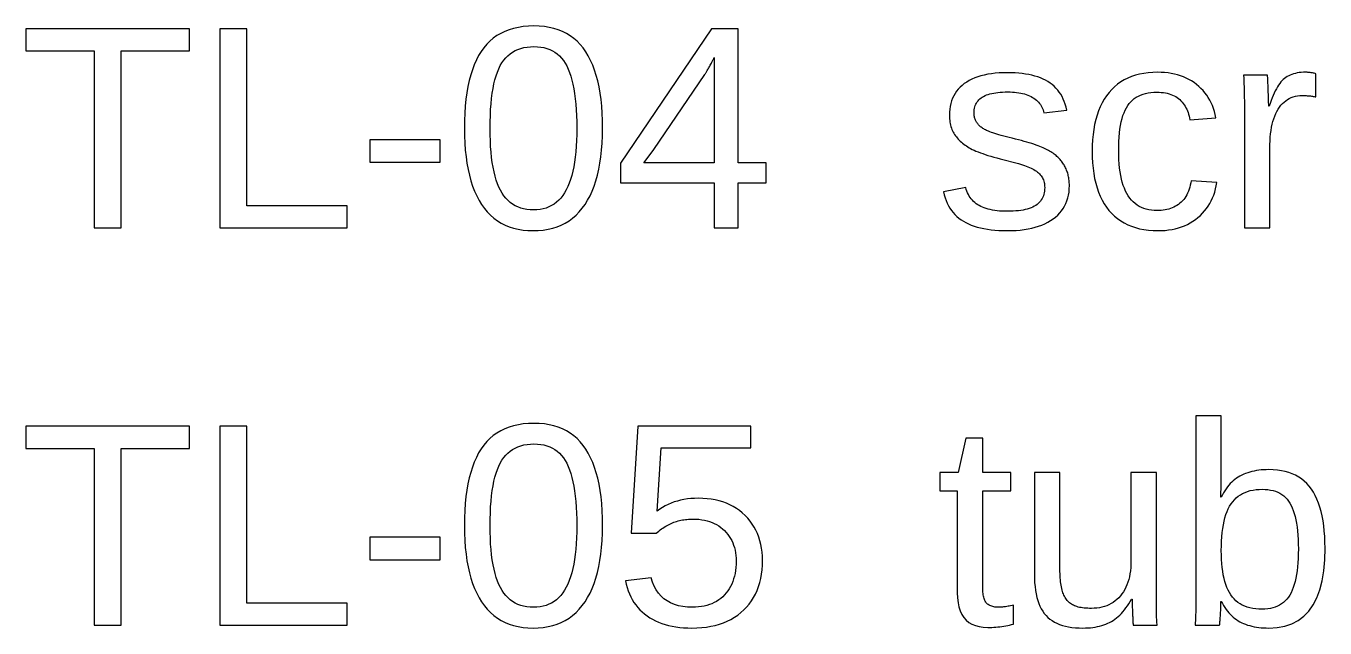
# Model space of a CAD drawing. Extents: x -27 to 133, y -77 to 15.
# Drawn here: x 72.05 to 82.35, y -7.71 to -2.94 of the extents above; entities that cross this region are included whole.
import ezdxf

# ---------------------------------------------------------------- set-up
doc = ezdxf.new("R2010")
doc.units = 0
doc.layers.get('0').update_dxf_attribs({"linetype": 'CONTINUOUS'})

msp = doc.modelspace()

# ---------------------------------------------------------------- linework, layer by layer
for points in [[(72.8056, -3.14043), (73.3472, -3.14043), (73.3472, -2.96587), (72.0515, -2.96587), (72.0515, -3.14043), (72.593, -3.14043), (72.593, -4.54242), (72.8056, -4.54242)], [(74.5982, -4.36786), (73.8015, -4.36786), (73.8015, -2.96587), (73.5878, -2.96587), (73.5878, -4.54242), (74.5982, -4.54242)], [(76.113, -4.56356), (76.1524, -4.55986), (76.1903, -4.55371), (76.2267, -4.54509), (76.2614, -4.534), (76.2946, -4.52046), (76.3263, -4.50445), (76.3563, -4.48598), (76.3848, -4.46504), (76.4117, -4.44165), (76.4371, -4.41578), (76.4609, -4.38746), (76.4831, -4.35668), (76.5037, -4.32355), (76.5227, -4.28822), (76.54, -4.25067), (76.5556, -4.21091), (76.5697, -4.16895), (76.582, -4.12476), (76.5927, -4.07837), (76.6018, -4.02977), (76.6092, -3.97896), (76.615, -3.92593), (76.6191, -3.87069), (76.6216, -3.81324), (76.6224, -3.75358), (76.6216, -3.69295), (76.6193, -3.63465), (76.6153, -3.57868), (76.6099, -3.52503), (76.6028, -3.47372), (76.5942, -3.42474), (76.584, -3.37809), (76.5722, -3.33378), (76.5589, -3.29179), (76.544, -3.25213), (76.5275, -3.2148), (76.5094, -3.17981), (76.4898, -3.14714), (76.4686, -3.11685), (76.4456, -3.08898), (76.4208, -3.06354), (76.3944, -3.04052), (76.3662, -3.01992), (76.3363, -3.00175), (76.3047, -2.986), (76.2713, -2.97267), (76.2363, -2.96176), (76.1994, -2.95328), (76.1609, -2.94722), (76.1206, -2.94359), (76.0786, -2.94238), (76.0355, -2.94358), (75.9941, -2.94717), (75.9546, -2.95316), (75.9169, -2.96155), (75.8811, -2.97234), (75.847, -2.98552), (75.8148, -3.0011), (75.7844, -3.01907), (75.7558, -3.03944), (75.729, -3.06221), (75.704, -3.08738), (75.6809, -3.11494), (75.6596, -3.1449), (75.64, -3.17726), (75.6219, -3.21203), (75.6055, -3.24922), (75.5906, -3.28881), (75.5772, -3.33081), (75.5655, -3.37522), (75.5553, -3.42204), (75.5466, -3.47127), (75.5396, -3.52292), (75.5341, -3.57697), (75.5301, -3.63343), (75.5278, -3.6923), (75.527, -3.75358), (75.5278, -3.81357), (75.5302, -3.8713), (75.5343, -3.92679), (75.5399, -3.98002), (75.5472, -4.031), (75.5561, -4.07973), (75.5666, -4.12621), (75.5787, -4.17043), (75.5924, -4.21241), (75.6078, -4.25213), (75.6247, -4.28961), (75.6433, -4.32483), (75.6635, -4.3578), (75.6853, -4.38842), (75.7087, -4.41659), (75.7337, -4.44231), (75.7603, -4.46558), (75.7885, -4.4864), (75.8184, -4.50477), (75.8498, -4.5207), (75.8828, -4.53417), (75.9174, -4.54519), (75.9536, -4.55377), (75.9915, -4.55989), (76.0309, -4.56357), (76.0719, -4.56479)], [(77.6978, -4.18549), (77.9193, -4.18549), (77.9193, -4.02659), (77.6978, -4.02659), (77.6978, -2.96587), (77.4863, -2.96587), (76.7646, -4.02884), (76.7646, -4.18549), (77.5076, -4.18549), (77.5076, -4.54242), (77.6978, -4.54242)], [(76.0472, -4.3994), (76.0214, -4.39664), (75.9967, -4.39204), (75.9731, -4.38559), (75.9508, -4.37731), (75.9295, -4.36719), (75.9094, -4.35522), (75.8905, -4.34142), (75.8727, -4.32577), (75.856, -4.30829), (75.8405, -4.28896), (75.8261, -4.2678), (75.8129, -4.24479), (75.8007, -4.2198), (75.7895, -4.19267), (75.7793, -4.16341), (75.7701, -4.13202), (75.7618, -4.0985), (75.7545, -4.06285), (75.7482, -4.02506), (75.7428, -3.98515), (75.7384, -3.9431), (75.735, -3.89892), (75.7326, -3.85261), (75.7311, -3.80416), (75.7307, -3.75358), (75.7311, -3.70155), (75.7326, -3.65181), (75.735, -3.60438), (75.7383, -3.55925), (75.7426, -3.51643), (75.7479, -3.47591), (75.7542, -3.4377), (75.7614, -3.40179), (75.7695, -3.36818), (75.7786, -3.33688), (75.7887, -3.30788), (75.7998, -3.28119), (75.8118, -3.2568), (75.8249, -3.23446), (75.8392, -3.2139), (75.8548, -3.19513), (75.8716, -3.17814), (75.8896, -3.16295), (75.9089, -3.14954), (75.9295, -3.13792), (75.9512, -3.12809), (75.9742, -3.12005), (75.9985, -3.11379), (76.024, -3.10932), (76.0507, -3.10664), (76.0786, -3.10574), (76.1059, -3.10665), (76.132, -3.10937), (76.1568, -3.11391), (76.1805, -3.12026), (76.2029, -3.12842), (76.2241, -3.1384), (76.2441, -3.15019), (76.2629, -3.16379), (76.2805, -3.17921), (76.2969, -3.19645), (76.3121, -3.21549), (76.326, -3.23635), (76.3388, -3.25903), (76.3504, -3.28372), (76.3612, -3.31064), (76.371, -3.33979), (76.3799, -3.37116), (76.3878, -3.40475), (76.3948, -3.44057), (76.4009, -3.47861), (76.406, -3.51888), (76.4102, -3.56137), (76.4135, -3.60609), (76.4158, -3.65303), (76.4172, -3.70219), (76.4177, -3.75358), (76.4172, -3.80319), (76.4157, -3.85078), (76.4133, -3.89636), (76.4098, -3.93992), (76.4054, -3.98147), (76.4, -4.02101), (76.3937, -4.05854), (76.3863, -4.09405), (76.378, -4.12756), (76.3687, -4.15905), (76.3584, -4.18852), (76.3471, -4.21599), (76.3349, -4.24144), (76.3216, -4.26494), (76.3071, -4.28656), (76.2916, -4.30631), (76.2749, -4.32417), (76.2571, -4.34015), (76.2382, -4.35425), (76.2181, -4.36647), (76.1969, -4.37682), (76.1746, -4.38528), (76.1512, -4.39186), (76.1266, -4.39656), (76.101, -4.39938), (76.0741, -4.40032)], [(76.9682, -4.00422), (77.0287, -3.92142), (77.4326, -3.32617), (77.4349, -3.32271), (77.4374, -3.31888), (77.4401, -3.31468), (77.4429, -3.31011), (77.4459, -3.30517), (77.4491, -3.29986), (77.4525, -3.29418), (77.456, -3.28813), (77.4597, -3.28171), (77.4636, -3.27492), (77.4676, -3.26775), (77.4718, -3.26022), (77.4762, -3.25231), (77.4805, -3.2445), (77.4845, -3.23722), (77.4882, -3.23049), (77.4916, -3.2243), (77.4946, -3.21865), (77.4974, -3.21354), (77.4998, -3.20898), (77.5019, -3.20496), (77.5036, -3.20149), (77.5051, -3.19856), (77.5062, -3.19616), (77.507, -3.19432), (77.5076, -3.19301), (77.5076, -4.02659), (76.9503, -4.02659)], [(79.8669, -4.56424), (79.9008, -4.56259), (79.9336, -4.55984), (79.9651, -4.556), (79.9954, -4.55105), (80.0245, -4.54501), (80.0523, -4.53787), (80.0789, -4.52962), (80.1043, -4.52028), (80.1285, -4.50984), (80.1514, -4.4983), (80.1731, -4.48566), (80.1936, -4.47193), (80.2128, -4.45718), (80.2303, -4.4415), (80.2464, -4.42489), (80.2609, -4.40736), (80.2739, -4.3889), (80.2854, -4.36951), (80.2953, -4.3492), (80.3038, -4.32796), (80.3106, -4.30579), (80.316, -4.2827), (80.3198, -4.25868), (80.3221, -4.23374), (80.3229, -4.20786), (80.3227, -4.19728), (80.3224, -4.18688), (80.3217, -4.17665), (80.3208, -4.1666), (80.3196, -4.15674), (80.3181, -4.14705), (80.3164, -4.13754), (80.3144, -4.12821), (80.3121, -4.11905), (80.3096, -4.11008), (80.3068, -4.10128), (80.3038, -4.09267), (80.3005, -4.08423), (80.2969, -4.07595), (80.2932, -4.06783), (80.2892, -4.05987), (80.285, -4.05205), (80.2805, -4.04439), (80.2759, -4.03688), (80.271, -4.02952), (80.266, -4.02231), (80.2607, -4.01525), (80.2551, -4.00835), (80.2494, -4.0016), (80.2435, -3.99501), (80.2373, -3.98856), (80.2308, -3.98223), (80.224, -3.97599), (80.2169, -3.96984), (80.2093, -3.96377), (80.2015, -3.95779), (80.1933, -3.9519), (80.1847, -3.94609), (80.1758, -3.94036), (80.1665, -3.93473), (80.1569, -3.92918), (80.1469, -3.92371), (80.1366, -3.91833), (80.126, -3.91304), (80.1146, -3.90775), (80.1021, -3.90239), (80.0887, -3.89696), (80.0741, -3.89145), (80.0585, -3.88587), (80.0418, -3.88022), (80.0241, -3.8745), (80.0053, -3.8687), (79.9855, -3.86283), (79.9645, -3.85689), (79.9426, -3.85087), (79.9196, -3.84479), (79.8955, -3.83863), (79.8702, -3.83236), (79.8462, -3.82631), (79.8237, -3.82047), (79.8025, -3.81484), (79.7827, -3.80943), (79.7643, -3.80422), (79.7472, -3.79923), (79.7316, -3.79445), (79.7173, -3.78988), (79.7044, -3.78553), (79.6928, -3.78138), (79.6827, -3.77745), (79.6739, -3.77373), (79.666, -3.77006), (79.6583, -3.76626), (79.651, -3.76235), (79.644, -3.75832), (79.6373, -3.75417), (79.6308, -3.7499), (79.6247, -3.74551), (79.6189, -3.741), (79.6134, -3.73637), (79.6082, -3.73163), (79.6033, -3.72676), (79.5987, -3.72178), (79.5945, -3.71667), (79.5905, -3.7114), (79.5868, -3.70592), (79.5835, -3.70022), (79.5805, -3.69432), (79.5778, -3.6882), (79.5754, -3.68187), (79.5733, -3.67533), (79.5716, -3.66857), (79.5702, -3.66161), (79.569, -3.65443), (79.5682, -3.64704), (79.5678, -3.63944), (79.5676, -3.63163), (79.568, -3.61897), (79.5691, -3.60682), (79.5711, -3.59517), (79.5738, -3.58402), (79.5772, -3.57337), (79.5814, -3.56323), (79.5864, -3.55359), (79.5922, -3.54445), (79.5987, -3.53582), (79.606, -3.52769), (79.6141, -3.52006), (79.6229, -3.51294), (79.6325, -3.50632), (79.6429, -3.50019), (79.6542, -3.49456), (79.6663, -3.48941), (79.6792, -3.48476), (79.693, -3.48059), (79.7077, -3.47692), (79.7232, -3.47374), (79.7395, -3.47104), (79.7567, -3.46884), (79.7747, -3.46712), (79.7936, -3.4659), (79.8133, -3.46516), (79.8339, -3.46492), (79.8526, -3.46517), (79.8706, -3.46594), (79.8881, -3.46721), (79.9049, -3.469), (79.9212, -3.47129), (79.9369, -3.47409), (79.952, -3.47741), (79.9665, -3.48123), (79.9805, -3.48557), (79.9938, -3.49041), (80.0066, -3.49576), (80.0187, -3.50163), (80.0303, -3.508), (80.0412, -3.51485), (80.0515, -3.52214), (80.0611, -3.52987), (80.07, -3.53805), (80.0783, -3.54667), (80.0859, -3.55574), (80.0928, -3.56525), (80.0991, -3.5752), (80.1047, -3.5856), (80.1096, -3.59644), (80.1139, -3.60773), (80.1174, -3.61946), (80.1204, -3.63163), (80.3016, -3.60924), (80.2963, -3.58582), (80.2899, -3.5634), (80.2825, -3.54199), (80.2741, -3.52158), (80.2647, -3.50218), (80.2542, -3.48379), (80.2427, -3.46641), (80.2302, -3.45003), (80.2167, -3.43465), (80.2021, -3.42029), (80.1865, -3.40693), (80.1699, -3.39457), (80.1522, -3.38323), (80.1336, -3.3728), (80.114, -3.3632), (80.0934, -3.35445), (80.0718, -3.34652), (80.0493, -3.33943), (80.0258, -3.33317), (80.0013, -3.32775), (79.9758, -3.32316), (79.9494, -3.31941), (79.922, -3.31649), (79.8936, -3.31441), (79.8642, -3.31315), (79.8339, -3.31274), (79.7998, -3.31325), (79.7669, -3.31479), (79.7354, -3.31736), (79.7051, -3.32095), (79.676, -3.32557), (79.6483, -3.33121), (79.6218, -3.33788), (79.5966, -3.34558), (79.5727, -3.3543), (79.5501, -3.36405), (79.5287, -3.37483), (79.5086, -3.38663), (79.4898, -3.39946), (79.4724, -3.41327), (79.4563, -3.42801), (79.4417, -3.44368), (79.4284, -3.46029), (79.4165, -3.47783), (79.406, -3.4963), (79.3969, -3.51571), (79.3893, -3.53605), (79.383, -3.55733), (79.3781, -3.57954), (79.3746, -3.60268), (79.3725, -3.62675), (79.3718, -3.65176), (79.372, -3.66537), (79.3728, -3.67864), (79.374, -3.69159), (79.3757, -3.7042), (79.3779, -3.71648), (79.3806, -3.72843), (79.3838, -3.74005), (79.3875, -3.75134), (79.3916, -3.7623), (79.3963, -3.77293), (79.4014, -3.78322), (79.4071, -3.79319), (79.4132, -3.80282), (79.4198, -3.81218), (79.4267, -3.82132), (79.434, -3.83024), (79.4417, -3.83895), (79.4498, -3.84743), (79.4582, -3.8557), (79.467, -3.86375), (79.4762, -3.87158), (79.4858, -3.87919), (79.4958, -3.88658), (79.5061, -3.89375), (79.5168, -3.90071), (79.5279, -3.90745), (79.5398, -3.91408), (79.5528, -3.92074), (79.5671, -3.92741), (79.5825, -3.93411), (79.5991, -3.94082), (79.6169, -3.94756), (79.6359, -3.95432), (79.656, -3.96109), (79.6774, -3.96789), (79.6999, -3.97471), (79.7236, -3.98154), (79.7485, -3.9884), (79.7746, -3.99528), (79.919, -4.03331), (79.9355, -4.03788), (79.9513, -4.04263), (79.9663, -4.04757), (79.9807, -4.05269), (79.9944, -4.058), (80.0073, -4.0635), (80.0195, -4.06918), (80.031, -4.07505), (80.0418, -4.0811), (80.0519, -4.08734), (80.0613, -4.09376), (80.0699, -4.10037), (80.0778, -4.10716), (80.0851, -4.11421), (80.0918, -4.12157), (80.0979, -4.12925), (80.1035, -4.13724), (80.1084, -4.14556), (80.1128, -4.15419), (80.1166, -4.16314), (80.1198, -4.17241), (80.1224, -4.182), (80.1245, -4.1919), (80.1259, -4.20212), (80.1268, -4.21266), (80.1271, -4.22352), (80.1267, -4.2377), (80.1254, -4.25133), (80.1233, -4.2644), (80.1203, -4.27692), (80.1166, -4.28887), (80.1119, -4.30028), (80.1065, -4.31112), (80.1002, -4.32141), (80.093, -4.33114), (80.085, -4.34032), (80.0762, -4.34894), (80.0665, -4.35701), (80.056, -4.36451), (80.0446, -4.37146), (80.0322, -4.37786), (80.0189, -4.3837), (80.0045, -4.38898), (79.9892, -4.39371), (79.9729, -4.39788), (79.9557, -4.40149), (79.9374, -4.40455), (79.9182, -4.40706), (79.898, -4.409), (79.8769, -4.41039), (79.8548, -4.41123), (79.8317, -4.41151), (79.81, -4.41124), (79.7891, -4.41043), (79.7689, -4.40909), (79.7495, -4.40722), (79.7308, -4.4048), (79.7128, -4.40185), (79.6956, -4.39837), (79.6791, -4.39435), (79.6634, -4.38979), (79.6484, -4.38469), (79.6342, -4.37906), (79.6207, -4.3729), (79.6079, -4.3662), (79.5958, -4.35892), (79.5844, -4.35102), (79.5736, -4.34251), (79.5635, -4.33338), (79.554, -4.32363), (79.5452, -4.31327), (79.537, -4.3023), (79.5295, -4.29071), (79.5226, -4.2785), (79.5164, -4.26568), (79.5108, -4.25224), (79.5059, -4.23819), (79.5016, -4.22352), (79.3237, -4.25822), (79.3299, -4.282), (79.3371, -4.30479), (79.3453, -4.32659), (79.3545, -4.34741), (79.3648, -4.36724), (79.376, -4.38609), (79.3883, -4.40395), (79.4015, -4.42082), (79.4158, -4.43671), (79.4311, -4.45161), (79.4475, -4.46552), (79.4648, -4.47845), (79.4831, -4.49039), (79.5026, -4.5014), (79.5233, -4.51152), (79.5452, -4.52077), (79.5683, -4.52913), (79.5927, -4.53662), (79.6183, -4.54322), (79.6451, -4.54894), (79.6731, -4.55378), (79.7024, -4.55775), (79.7329, -4.56083), (79.7646, -4.56303), (79.7975, -4.56435), (79.8317, -4.56479)], [(81.0537, -4.56417), (81.0821, -4.56233), (81.1098, -4.55925), (81.1366, -4.55494), (81.1626, -4.5494), (81.1879, -4.54263), (81.2123, -4.53462), (81.236, -4.52539), (81.2588, -4.51492), (81.2809, -4.50322), (81.3021, -4.49029), (81.3226, -4.47613), (81.3423, -4.46074), (81.361, -4.44431), (81.3784, -4.42705), (81.3947, -4.40896), (81.4098, -4.39003), (81.4236, -4.37026), (81.4363, -4.34967), (81.4477, -4.32823), (81.458, -4.30597), (81.467, -4.28287), (81.4748, -4.25893), (81.4815, -4.23416), (81.4869, -4.20856), (81.4911, -4.18212), (81.2875, -4.16871), (81.2845, -4.18693), (81.281, -4.2044), (81.2768, -4.22114), (81.2719, -4.23713), (81.2664, -4.25239), (81.2602, -4.2669), (81.2533, -4.28067), (81.2458, -4.2937), (81.2377, -4.30599), (81.2289, -4.31754), (81.2194, -4.32834), (81.2093, -4.33841), (81.1985, -4.34773), (81.1872, -4.35634), (81.1755, -4.36426), (81.1633, -4.37149), (81.1508, -4.37803), (81.1378, -4.38388), (81.1244, -4.38904), (81.1106, -4.39352), (81.0963, -4.39731), (81.0817, -4.4004), (81.0666, -4.40281), (81.0511, -4.40453), (81.0352, -4.40557), (81.0189, -4.40591), (80.9958, -4.40522), (80.9736, -4.40316), (80.9523, -4.39971), (80.9319, -4.3949), (80.9124, -4.3887), (80.8939, -4.38113), (80.8762, -4.37217), (80.8595, -4.36185), (80.8437, -4.35014), (80.8288, -4.33706), (80.8148, -4.3226), (80.8017, -4.30677), (80.7895, -4.28955), (80.7783, -4.27091), (80.7679, -4.25078), (80.7585, -4.22917), (80.7499, -4.20607), (80.7423, -4.1815), (80.7355, -4.15544), (80.7297, -4.12789), (80.7247, -4.09887), (80.7207, -4.06836), (80.7175, -4.03636), (80.7153, -4.00289), (80.7139, -3.96793), (80.7135, -3.93149), (80.7139, -3.89362), (80.7151, -3.85747), (80.7173, -3.82304), (80.7202, -3.79034), (80.724, -3.75936), (80.7287, -3.73009), (80.7342, -3.70255), (80.7406, -3.67673), (80.7478, -3.65263), (80.7558, -3.63026), (80.7647, -3.6096), (80.7745, -3.59067), (80.7851, -3.57345), (80.7966, -3.55773), (80.8092, -3.54326), (80.8228, -3.53005), (80.8375, -3.5181), (80.8532, -3.5074), (80.87, -3.49797), (80.8878, -3.48979), (80.9067, -3.48287), (80.9266, -3.47721), (80.9475, -3.47281), (80.9695, -3.46966), (80.9926, -3.46777), (81.0167, -3.46714), (81.0344, -3.46749), (81.0516, -3.46855), (81.0681, -3.4703), (81.0839, -3.47276), (81.0991, -3.47592), (81.1137, -3.47978), (81.1276, -3.48434), (81.1409, -3.4896), (81.1536, -3.49557), (81.1656, -3.50223), (81.177, -3.5096), (81.1878, -3.51767), (81.1979, -3.52645), (81.2075, -3.53581), (81.2164, -3.54567), (81.2248, -3.55602), (81.2326, -3.56686), (81.2399, -3.57819), (81.2466, -3.59), (81.2527, -3.60231), (81.2582, -3.61511), (81.2632, -3.6284), (81.2676, -3.64217), (81.2714, -3.65644), (81.2747, -3.6712), (81.2774, -3.68645), (81.4844, -3.67079), (81.479, -3.64522), (81.4726, -3.62052), (81.4651, -3.59668), (81.4565, -3.5737), (81.4468, -3.55158), (81.436, -3.53032), (81.4242, -3.50992), (81.4113, -3.49039), (81.3973, -3.47171), (81.3822, -3.45389), (81.3661, -3.43694), (81.3488, -3.42085), (81.3305, -3.40562), (81.3113, -3.39138), (81.2913, -3.37828), (81.2706, -3.36633), (81.2492, -3.35551), (81.2269, -3.34583), (81.204, -3.33729), (81.1803, -3.32989), (81.1558, -3.32362), (81.1306, -3.3185), (81.1046, -3.31451), (81.0779, -3.31167), (81.0505, -3.30996), (81.0223, -3.30939), (80.9844, -3.31034), (80.9479, -3.31319), (80.9128, -3.31794), (80.8791, -3.32459), (80.8467, -3.33314), (80.8157, -3.34359), (80.7861, -3.35594), (80.7579, -3.37019), (80.731, -3.38634), (80.7055, -3.40439), (80.6814, -3.42435), (80.6587, -3.4462), (80.6374, -3.46995), (80.6175, -3.49551), (80.5992, -3.52278), (80.5826, -3.55177), (80.5675, -3.58247), (80.554, -3.61489), (80.542, -3.64903), (80.5317, -3.68487), (80.523, -3.72244), (80.5158, -3.76172), (80.5103, -3.80271), (80.5063, -3.84542), (80.5039, -3.88984), (80.5031, -3.93598), (80.5039, -3.98244), (80.5063, -4.02717), (80.5102, -4.07015), (80.5158, -4.11139), (80.5229, -4.1509), (80.5316, -4.18866), (80.5419, -4.22468), (80.5537, -4.25895), (80.5672, -4.29149), (80.5822, -4.32229), (80.5988, -4.35134), (80.617, -4.37866), (80.6368, -4.40423), (80.6581, -4.42798), (80.6808, -4.44983), (80.7049, -4.46978), (80.7305, -4.48783), (80.7575, -4.50399), (80.7859, -4.51824), (80.8157, -4.53059), (80.8469, -4.54104), (80.8796, -4.54959), (80.9137, -4.55624), (80.9492, -4.56099), (80.9861, -4.56384), (81.0245, -4.56479)], [(81.9119, -3.91136), (81.9123, -3.88092), (81.9135, -3.85159), (81.9154, -3.82337), (81.9181, -3.79626), (81.9217, -3.77025), (81.926, -3.74534), (81.931, -3.72154), (81.9369, -3.69885), (81.9435, -3.67727), (81.951, -3.65679), (81.9592, -3.63741), (81.9681, -3.61914), (81.9779, -3.60198), (81.9884, -3.58601), (81.9996, -3.57131), (82.0115, -3.5579), (82.0242, -3.54576), (82.0375, -3.5349), (82.0515, -3.52531), (82.0662, -3.51701), (82.0816, -3.50998), (82.0977, -3.50423), (82.1146, -3.49976), (82.1321, -3.49656), (82.1503, -3.49464), (82.1692, -3.49401), (82.1794, -3.49407), (82.1893, -3.49427), (82.1988, -3.4946), (82.208, -3.49507), (82.2169, -3.49566), (82.2255, -3.49639), (82.2338, -3.49725), (82.2417, -3.49824), (82.2493, -3.49937), (82.2566, -3.50063), (82.2636, -3.50202), (82.2703, -3.50354), (82.2767, -3.50519), (82.2767, -3.32057), (82.2703, -3.31892), (82.2639, -3.3174), (82.2576, -3.31601), (82.2513, -3.31475), (82.245, -3.31362), (82.2387, -3.31263), (82.2324, -3.31177), (82.2261, -3.31104), (82.2199, -3.31045), (82.2136, -3.30998), (82.2074, -3.30965), (82.2012, -3.30945), (82.195, -3.30939), (82.1777, -3.30973), (82.1611, -3.31074), (82.145, -3.31243), (82.1296, -3.31479), (82.1148, -3.31783), (82.1006, -3.32154), (82.087, -3.32593), (82.074, -3.33099), (82.0616, -3.33673), (82.0498, -3.34315), (82.0387, -3.35024), (82.0281, -3.358), (82.0182, -3.36644), (82.0086, -3.37581), (81.9992, -3.38633), (81.99, -3.39802), (81.981, -3.41088), (81.9721, -3.4249), (81.9634, -3.44009), (81.9549, -3.45644), (81.9466, -3.47396), (81.9384, -3.49264), (81.9304, -3.51249), (81.9226, -3.53351), (81.9149, -3.55569), (81.9074, -3.57903), (81.9029, -3.57903), (81.9029, -3.57169), (81.9027, -3.5624), (81.9025, -3.55116), (81.9021, -3.53798), (81.9016, -3.52286), (81.901, -3.50578), (81.9003, -3.48676), (81.8996, -3.46579), (81.8987, -3.44288), (81.8976, -3.41802), (81.8965, -3.39121), (81.8953, -3.36246), (81.894, -3.33176), (81.7038, -3.33176), (81.7048, -3.35536), (81.7057, -3.37864), (81.7065, -3.4016), (81.7073, -3.42424), (81.7079, -3.44656), (81.7085, -3.46857), (81.7091, -3.49026), (81.7095, -3.51163), (81.7098, -3.53269), (81.7101, -3.55343), (81.7103, -3.57384), (81.7104, -3.59395), (81.7105, -3.61373), (81.7105, -4.54242), (81.9119, -4.54242)], [(75.3356, -3.84422), (74.7762, -3.84422), (74.7762, -4.02324), (75.3356, -4.02324)], [(81.9699, -7.71104), (82.0305, -7.6998), (82.0858, -7.68106), (82.1359, -7.65483), (82.1807, -7.62111), (82.2202, -7.57989), (82.2545, -7.53117), (82.2835, -7.47496), (82.3072, -7.41125), (82.3256, -7.34005), (82.3388, -7.26136), (82.3467, -7.17517), (82.3493, -7.08149), (82.3487, -7.03423), (82.3468, -6.98885), (82.3436, -6.94535), (82.3391, -6.90374), (82.3334, -6.864), (82.3263, -6.82614), (82.318, -6.79017), (82.3085, -6.75607), (82.2976, -6.72386), (82.2855, -6.69352), (82.272, -6.66506), (82.2573, -6.63849), (82.2414, -6.61379), (82.224, -6.59095), (82.2053, -6.56994), (82.1851, -6.55075), (82.1634, -6.53339), (82.1404, -6.51786), (82.1158, -6.50416), (82.0899, -6.49228), (82.0625, -6.48223), (82.0337, -6.47401), (82.0034, -6.46761), (81.9717, -6.46304), (81.9386, -6.4603), (81.904, -6.45939), (81.8833, -6.45969), (81.8631, -6.46058), (81.8434, -6.46207), (81.8242, -6.46416), (81.8055, -6.46684), (81.7874, -6.47011), (81.7698, -6.47399), (81.7527, -6.47846), (81.7362, -6.48352), (81.7201, -6.48919), (81.7046, -6.49544), (81.6897, -6.5023), (81.6752, -6.50975), (81.6612, -6.51788), (81.6476, -6.5268), (81.6345, -6.5365), (81.6218, -6.54697), (81.6096, -6.55824), (81.5977, -6.57028), (81.5863, -6.5831), (81.5754, -6.5967), (81.5648, -6.61109), (81.5547, -6.62626), (81.545, -6.64221), (81.5358, -6.65893), (81.5269, -6.67644), (81.5225, -6.67644), (81.5231, -6.66145), (81.5237, -6.64676), (81.5243, -6.63237), (81.5248, -6.61829), (81.5252, -6.60452), (81.5256, -6.59104), (81.526, -6.57787), (81.5263, -6.56501), (81.5265, -6.55245), (81.5267, -6.5402), (81.5268, -6.52825), (81.5269, -6.5166), (81.5269, -6.50526), (81.5269, -6.03196), (81.3255, -6.03196), (81.3255, -7.4429), (81.3255, -7.47123), (81.3254, -7.49804), (81.3252, -7.52332), (81.3249, -7.54708), (81.3245, -7.56932), (81.3241, -7.59004), (81.3236, -7.60923), (81.323, -7.6269), (81.3223, -7.64305), (81.3216, -7.65768), (81.3207, -7.67078), (81.3198, -7.68236), (81.3188, -7.69242), (81.5135, -7.69242), (81.5139, -7.69034), (81.5143, -7.68756), (81.5147, -7.68406), (81.5151, -7.67986), (81.5156, -7.67496), (81.5161, -7.66934), (81.5166, -7.66301), (81.5171, -7.65598), (81.5177, -7.64824), (81.5183, -7.63978), (81.5189, -7.63062), (81.5195, -7.62076), (81.5202, -7.61018), (81.5209, -7.59946), (81.5215, -7.58918), (81.5221, -7.57932), (81.5226, -7.5699), (81.523, -7.5609), (81.5234, -7.55234), (81.5238, -7.5442), (81.524, -7.5365), (81.5243, -7.52923), (81.5245, -7.52238), (81.5246, -7.51597), (81.5247, -7.50998), (81.5247, -7.50443), (81.5269, -7.50443), (81.5359, -7.52111), (81.5453, -7.53707), (81.5551, -7.55231), (81.5653, -7.56683), (81.5759, -7.58063), (81.5869, -7.5937), (81.5983, -7.60605), (81.6101, -7.61768), (81.6223, -7.62859), (81.6349, -7.63878), (81.6479, -7.64824), (81.6614, -7.65699), (81.6752, -7.66501), (81.6895, -7.67237), (81.7043, -7.67915), (81.7198, -7.68533), (81.7357, -7.69093), (81.7522, -7.69594), (81.7693, -7.70036), (81.7869, -7.70419), (81.805, -7.70743), (81.8237, -7.71008), (81.843, -7.71214), (81.8628, -7.71361), (81.8831, -7.7145), (81.904, -7.71479)], [(72.8056, -6.29043), (73.3472, -6.29043), (73.3472, -6.11587), (72.0515, -6.11587), (72.0515, -6.29043), (72.593, -6.29043), (72.593, -7.69242), (72.8056, -7.69242)], [(74.5982, -7.51786), (73.8015, -7.51786), (73.8015, -6.11587), (73.5878, -6.11587), (73.5878, -7.69242), (74.5982, -7.69242)], [(76.113, -7.71356), (76.1524, -7.70986), (76.1903, -7.70371), (76.2267, -7.69509), (76.2614, -7.684), (76.2946, -7.67046), (76.3263, -7.65445), (76.3563, -7.63598), (76.3848, -7.61504), (76.4117, -7.59165), (76.4371, -7.56578), (76.4609, -7.53746), (76.4831, -7.50668), (76.5037, -7.47355), (76.5227, -7.43822), (76.54, -7.40067), (76.5556, -7.36091), (76.5697, -7.31895), (76.582, -7.27476), (76.5927, -7.22837), (76.6018, -7.17977), (76.6092, -7.12896), (76.615, -7.07593), (76.6191, -7.02069), (76.6216, -6.96324), (76.6224, -6.90358), (76.6216, -6.84295), (76.6193, -6.78465), (76.6153, -6.72868), (76.6099, -6.67503), (76.6028, -6.62372), (76.5942, -6.57474), (76.584, -6.52809), (76.5722, -6.48378), (76.5589, -6.44179), (76.544, -6.40213), (76.5275, -6.3648), (76.5094, -6.32981), (76.4898, -6.29714), (76.4686, -6.26685), (76.4456, -6.23898), (76.4208, -6.21354), (76.3944, -6.19052), (76.3662, -6.16992), (76.3363, -6.15175), (76.3047, -6.136), (76.2713, -6.12267), (76.2363, -6.11176), (76.1994, -6.10328), (76.1609, -6.09722), (76.1206, -6.09359), (76.0786, -6.09238), (76.0355, -6.09358), (75.9941, -6.09717), (75.9546, -6.10316), (75.9169, -6.11155), (75.8811, -6.12234), (75.847, -6.13552), (75.8148, -6.1511), (75.7844, -6.16907), (75.7558, -6.18944), (75.729, -6.21221), (75.704, -6.23738), (75.6809, -6.26494), (75.6596, -6.2949), (75.64, -6.32726), (75.6219, -6.36203), (75.6055, -6.39922), (75.5906, -6.43881), (75.5772, -6.48081), (75.5655, -6.52522), (75.5553, -6.57204), (75.5466, -6.62127), (75.5396, -6.67292), (75.5341, -6.72697), (75.5301, -6.78343), (75.5278, -6.8423), (75.527, -6.90358), (75.5278, -6.96357), (75.5302, -7.0213), (75.5343, -7.07679), (75.5399, -7.13002), (75.5472, -7.181), (75.5561, -7.22973), (75.5666, -7.27621), (75.5787, -7.32043), (75.5924, -7.36241), (75.6078, -7.40213), (75.6247, -7.43961), (75.6433, -7.47483), (75.6635, -7.5078), (75.6853, -7.53842), (75.7087, -7.56659), (75.7337, -7.59231), (75.7603, -7.61558), (75.7885, -7.6364), (75.8184, -7.65477), (75.8498, -7.6707), (75.8828, -7.68417), (75.9174, -7.69519), (75.9536, -7.70377), (75.9915, -7.70989), (76.0309, -7.71357), (76.0719, -7.71479)], [(77.3705, -7.71394), (77.4089, -7.7114), (77.446, -7.70716), (77.4817, -7.70123), (77.5161, -7.6936), (77.549, -7.68428), (77.5807, -7.67326), (77.6109, -7.66055), (77.6399, -7.64615), (77.6674, -7.63004), (77.6936, -7.61225), (77.7185, -7.59276), (77.742, -7.57157), (77.7639, -7.54891), (77.7841, -7.52499), (77.8025, -7.49981), (77.8192, -7.47337), (77.8341, -7.44568), (77.8472, -7.41672), (77.8586, -7.38651), (77.8683, -7.35505), (77.8762, -7.32232), (77.8823, -7.28834), (77.8867, -7.25309), (77.8893, -7.21659), (77.8902, -7.17884), (77.8894, -7.14559), (77.8869, -7.11332), (77.8829, -7.08203), (77.8771, -7.05172), (77.8698, -7.02239), (77.8608, -6.99404), (77.8502, -6.96667), (77.8379, -6.94028), (77.824, -6.91487), (77.8085, -6.89044), (77.7913, -6.86699), (77.7725, -6.84452), (77.752, -6.82303), (77.7302, -6.80284), (77.7073, -6.78426), (77.6832, -6.7673), (77.658, -6.75195), (77.6317, -6.73822), (77.6043, -6.7261), (77.5758, -6.7156), (77.5462, -6.70672), (77.5154, -6.69945), (77.4835, -6.6938), (77.4505, -6.68976), (77.4164, -6.68733), (77.3811, -6.68653), (77.3515, -6.68712), (77.3227, -6.68891), (77.2947, -6.69189), (77.2673, -6.69606), (77.2408, -6.70142), (77.215, -6.70798), (77.1899, -6.71572), (77.1656, -6.72466), (77.1421, -6.73479), (77.1193, -6.74611), (77.0973, -6.75862), (77.076, -6.77233), (77.0555, -6.78723), (77.0857, -6.28706), (77.7985, -6.28706), (77.7985, -6.11587), (76.9022, -6.11587), (76.8496, -6.96401), (77.0466, -6.96401), (77.0574, -6.95475), (77.0682, -6.94592), (77.0791, -6.93751), (77.0899, -6.92952), (77.1008, -6.92196), (77.1116, -6.91483), (77.1225, -6.90811), (77.1333, -6.90182), (77.1442, -6.89596), (77.155, -6.89052), (77.1658, -6.8855), (77.1767, -6.88091), (77.1875, -6.87674), (77.1984, -6.87293), (77.2095, -6.86943), (77.2207, -6.86623), (77.232, -6.86334), (77.2434, -6.86075), (77.255, -6.85846), (77.2667, -6.85648), (77.2785, -6.85481), (77.2905, -6.85344), (77.3026, -6.85237), (77.3148, -6.85161), (77.3272, -6.85115), (77.3397, -6.851), (77.3634, -6.85154), (77.3864, -6.85317), (77.4086, -6.85588), (77.43, -6.85969), (77.4507, -6.86457), (77.4706, -6.87054), (77.4898, -6.8776), (77.5081, -6.88575), (77.5258, -6.89498), (77.5426, -6.90529), (77.5587, -6.91669), (77.5741, -6.92918), (77.5887, -6.94275), (77.6023, -6.95721), (77.6149, -6.97233), (77.6264, -6.98814), (77.6367, -7.00461), (77.646, -7.02177), (77.6542, -7.0396), (77.6613, -7.0581), (77.6673, -7.07728), (77.6722, -7.09713), (77.6761, -7.11766), (77.6788, -7.13887), (77.6804, -7.16075), (77.681, -7.18331), (77.6804, -7.20921), (77.6788, -7.23425), (77.6761, -7.25842), (77.6723, -7.28173), (77.6674, -7.30416), (77.6614, -7.32573), (77.6544, -7.34643), (77.6462, -7.36627), (77.637, -7.38523), (77.6267, -7.40333), (77.6153, -7.42056), (77.6028, -7.43693), (77.5892, -7.45242), (77.5747, -7.4669), (77.5593, -7.48023), (77.5431, -7.49239), (77.5261, -7.5034), (77.5082, -7.51325), (77.4895, -7.52193), (77.47, -7.52946), (77.4496, -7.53584), (77.4284, -7.54105), (77.4064, -7.5451), (77.3835, -7.548), (77.3598, -7.54974), (77.3352, -7.55032), (77.2958, -7.54893), (77.2587, -7.54478), (77.224, -7.53786), (77.1917, -7.52818), (77.1617, -7.51572), (77.1342, -7.5005), (77.1089, -7.48251), (77.0861, -7.46176), (77.0656, -7.43823), (77.0475, -7.41194), (77.0318, -7.38288), (77.0184, -7.35106), (77.0074, -7.31646), (76.8038, -7.33996), (76.8099, -7.36751), (76.8171, -7.39404), (76.8256, -7.41954), (76.8352, -7.44403), (76.846, -7.4675), (76.858, -7.48995), (76.8712, -7.51139), (76.8855, -7.5318), (76.9011, -7.55119), (76.9178, -7.56956), (76.9356, -7.58691), (76.9547, -7.60325), (76.9749, -7.61856), (76.9963, -7.6328), (77.0186, -7.64589), (77.042, -7.65785), (77.0663, -7.66867), (77.0917, -7.67835), (77.118, -7.68689), (77.1454, -7.69429), (77.1738, -7.70056), (77.2032, -7.70568), (77.2335, -7.70967), (77.2649, -7.71251), (77.2973, -7.71422), (77.3308, -7.71479)], [(76.0472, -7.5494), (76.0214, -7.54664), (75.9967, -7.54204), (75.9731, -7.53559), (75.9508, -7.52731), (75.9295, -7.51719), (75.9094, -7.50522), (75.8905, -7.49142), (75.8727, -7.47577), (75.856, -7.45829), (75.8405, -7.43896), (75.8261, -7.4178), (75.8129, -7.39479), (75.8007, -7.3698), (75.7895, -7.34267), (75.7793, -7.31341), (75.7701, -7.28202), (75.7618, -7.2485), (75.7545, -7.21285), (75.7482, -7.17506), (75.7428, -7.13515), (75.7384, -7.0931), (75.735, -7.04892), (75.7326, -7.00261), (75.7311, -6.95416), (75.7307, -6.90358), (75.7311, -6.85155), (75.7326, -6.80181), (75.735, -6.75438), (75.7383, -6.70925), (75.7426, -6.66643), (75.7479, -6.62591), (75.7542, -6.5877), (75.7614, -6.55179), (75.7695, -6.51818), (75.7786, -6.48688), (75.7887, -6.45788), (75.7998, -6.43119), (75.8118, -6.4068), (75.8249, -6.38446), (75.8392, -6.3639), (75.8548, -6.34513), (75.8716, -6.32814), (75.8896, -6.31295), (75.9089, -6.29954), (75.9295, -6.28792), (75.9512, -6.27809), (75.9742, -6.27005), (75.9985, -6.26379), (76.024, -6.25932), (76.0507, -6.25664), (76.0786, -6.25574), (76.1059, -6.25665), (76.132, -6.25937), (76.1568, -6.26391), (76.1805, -6.27026), (76.2029, -6.27842), (76.2241, -6.2884), (76.2441, -6.30019), (76.2629, -6.31379), (76.2805, -6.32921), (76.2969, -6.34645), (76.3121, -6.36549), (76.326, -6.38635), (76.3388, -6.40903), (76.3504, -6.43372), (76.3612, -6.46064), (76.371, -6.48979), (76.3799, -6.52116), (76.3878, -6.55475), (76.3948, -6.59057), (76.4009, -6.62861), (76.406, -6.66888), (76.4102, -6.71137), (76.4135, -6.75609), (76.4158, -6.80303), (76.4172, -6.85219), (76.4177, -6.90358), (76.4172, -6.95319), (76.4157, -7.00078), (76.4133, -7.04636), (76.4098, -7.08992), (76.4054, -7.13147), (76.4, -7.17101), (76.3937, -7.20854), (76.3863, -7.24405), (76.378, -7.27756), (76.3687, -7.30905), (76.3584, -7.33852), (76.3471, -7.36599), (76.3349, -7.39144), (76.3216, -7.41494), (76.3071, -7.43656), (76.2916, -7.45631), (76.2749, -7.47417), (76.2571, -7.49015), (76.2382, -7.50425), (76.2181, -7.51647), (76.1969, -7.52682), (76.1746, -7.53528), (76.1512, -7.54186), (76.1266, -7.54656), (76.101, -7.54938), (76.0741, -7.55032)], [(79.6921, -7.71016), (79.7081, -7.70968), (79.7239, -7.70889), (79.7398, -7.70778), (79.7555, -7.70634), (79.7713, -7.7046), (79.7869, -7.70253), (79.8025, -7.70015), (79.8181, -7.69744), (79.8336, -7.69442), (79.849, -7.69109), (79.8644, -7.68743), (79.8798, -7.68346), (79.8798, -7.53464), (79.8683, -7.53696), (79.8572, -7.5391), (79.8466, -7.54104), (79.8364, -7.54281), (79.8266, -7.54438), (79.8172, -7.54577), (79.8082, -7.54698), (79.7997, -7.548), (79.7916, -7.54883), (79.7839, -7.54948), (79.7767, -7.54995), (79.7698, -7.55023), (79.7634, -7.55032), (79.7528, -7.55011), (79.7427, -7.54948), (79.7331, -7.54844), (79.724, -7.54698), (79.7154, -7.5451), (79.7073, -7.54281), (79.6997, -7.5401), (79.6926, -7.53697), (79.6859, -7.53343), (79.6798, -7.52946), (79.6742, -7.52508), (79.669, -7.52029), (79.6644, -7.51507), (79.6602, -7.50934), (79.6563, -7.503), (79.6528, -7.49604), (79.6495, -7.48846), (79.6467, -7.48026), (79.6441, -7.47146), (79.6419, -7.46203), (79.6401, -7.45199), (79.6386, -7.44133), (79.6374, -7.43006), (79.6365, -7.41817), (79.636, -7.40567), (79.6359, -7.39254), (79.6359, -6.62833), (79.8597, -6.62833), (79.8597, -6.48176), (79.6359, -6.48176), (79.6359, -6.21098), (79.5016, -6.21098), (79.4423, -6.48176), (79.2946, -6.48176), (79.2946, -6.62833), (79.4345, -6.62833), (79.4345, -7.43619), (79.4359, -7.47674), (79.4402, -7.51405), (79.4473, -7.54811), (79.4574, -7.57893), (79.4702, -7.60651), (79.486, -7.63084), (79.5045, -7.65192), (79.526, -7.66977), (79.5503, -7.68437), (79.5775, -7.69572), (79.6075, -7.70383), (79.6404, -7.7087), (79.6761, -7.71032)], [(80.4498, -7.71448), (80.4698, -7.71356), (80.4894, -7.71202), (80.5084, -7.70986), (80.5268, -7.70709), (80.5448, -7.70371), (80.5622, -7.69971), (80.5791, -7.69509), (80.5955, -7.68986), (80.6114, -7.68401), (80.6267, -7.67754), (80.6415, -7.67046), (80.6558, -7.66277), (80.6697, -7.65433), (80.6833, -7.64502), (80.6967, -7.63485), (80.7099, -7.62381), (80.7227, -7.6119), (80.7353, -7.59913), (80.7477, -7.58549), (80.7598, -7.57098), (80.7716, -7.5556), (80.7832, -7.53936), (80.7945, -7.52225), (80.8056, -7.50427), (80.8164, -7.48542), (80.8197, -7.48542), (80.8201, -7.49869), (80.8204, -7.51128), (80.8207, -7.52321), (80.821, -7.53447), (80.8214, -7.54506), (80.8217, -7.55498), (80.822, -7.56423), (80.8223, -7.57282), (80.8225, -7.58073), (80.8228, -7.58798), (80.8231, -7.59456), (80.8234, -7.60047), (80.8236, -7.60571), (80.8239, -7.61057), (80.8241, -7.61535), (80.8244, -7.62003), (80.8246, -7.62464), (80.8248, -7.62916), (80.8251, -7.63359), (80.8253, -7.63793), (80.8255, -7.64219), (80.8257, -7.64637), (80.8259, -7.65046), (80.8261, -7.65446), (80.8263, -7.65837), (80.8264, -7.6622), (80.8266, -7.66588), (80.8268, -7.66933), (80.8269, -7.67255), (80.8271, -7.67555), (80.8273, -7.67833), (80.8275, -7.68088), (80.8276, -7.6832), (80.8278, -7.6853), (80.828, -7.68717), (80.8282, -7.68882), (80.8283, -7.69024), (80.8285, -7.69144), (80.8287, -7.69242), (81.0189, -7.69242), (81.0179, -7.68421), (81.017, -7.67406), (81.0161, -7.66197), (81.0154, -7.64792), (81.0147, -7.63194), (81.0141, -7.614), (81.0136, -7.59412), (81.0132, -7.57229), (81.0128, -7.54851), (81.0125, -7.52279), (81.0123, -7.49512), (81.0122, -7.46551), (81.0122, -7.43394), (81.0122, -6.48176), (80.8108, -6.48176), (80.8108, -7.18331), (80.8103, -7.21005), (80.8088, -7.23588), (80.8063, -7.2608), (80.8028, -7.2848), (80.7984, -7.30788), (80.7929, -7.33006), (80.7864, -7.35132), (80.779, -7.37166), (80.7705, -7.39109), (80.7611, -7.40961), (80.7507, -7.42722), (80.7393, -7.44391), (80.7269, -7.45968), (80.7136, -7.47441), (80.6996, -7.48797), (80.6848, -7.50034), (80.6694, -7.51153), (80.6532, -7.52155), (80.6363, -7.53039), (80.6186, -7.53805), (80.6003, -7.54453), (80.5812, -7.54983), (80.5613, -7.55396), (80.5408, -7.5569), (80.5195, -7.55867), (80.4975, -7.55926), (80.4824, -7.55909), (80.468, -7.55857), (80.4541, -7.55771), (80.4407, -7.55651), (80.428, -7.55496), (80.4158, -7.55306), (80.4042, -7.55083), (80.3931, -7.54824), (80.3826, -7.54532), (80.3727, -7.54205), (80.3634, -7.53843), (80.3546, -7.53447), (80.3464, -7.53017), (80.3387, -7.52548), (80.3312, -7.52035), (80.3241, -7.51478), (80.3174, -7.50877), (80.311, -7.50233), (80.3049, -7.49545), (80.2991, -7.48814), (80.2937, -7.48038), (80.2886, -7.47219), (80.2838, -7.46357), (80.2793, -7.4545), (80.2752, -7.445), (80.2714, -7.43507), (80.268, -7.42459), (80.2648, -7.41348), (80.2619, -7.40174), (80.2592, -7.38936), (80.2569, -7.37634), (80.2548, -7.36269), (80.253, -7.3484), (80.2514, -7.33348), (80.2502, -7.31792), (80.2492, -7.30172), (80.2485, -7.28489), (80.2481, -7.26743), (80.248, -7.24932), (80.248, -6.48176), (80.0454, -6.48176), (80.0454, -7.2885), (80.046, -7.32285), (80.0476, -7.35567), (80.0503, -7.38696), (80.0542, -7.41672), (80.0591, -7.44495), (80.0651, -7.47166), (80.0722, -7.49683), (80.0804, -7.52048), (80.0897, -7.5426), (80.1, -7.56318), (80.1115, -7.58224), (80.1241, -7.59977), (80.1377, -7.61577), (80.1526, -7.63042), (80.1687, -7.6439), (80.186, -7.6562), (80.2047, -7.66733), (80.2246, -7.67729), (80.2457, -7.68608), (80.2681, -7.6937), (80.2918, -7.70014), (80.3168, -7.70542), (80.343, -7.70952), (80.3705, -7.71245), (80.3992, -7.7142), (80.4292, -7.71479)], [(81.8245, -7.5653), (81.7999, -7.56329), (81.7764, -7.55993), (81.754, -7.55522), (81.7327, -7.54918), (81.7125, -7.54178), (81.6935, -7.53305), (81.6756, -7.52297), (81.6588, -7.51154), (81.6432, -7.49878), (81.6287, -7.48466), (81.6153, -7.46921), (81.603, -7.45241), (81.5918, -7.4342), (81.5814, -7.41451), (81.572, -7.39335), (81.5634, -7.37071), (81.5557, -7.34659), (81.549, -7.321), (81.5431, -7.29393), (81.5382, -7.26538), (81.5341, -7.23536), (81.531, -7.20386), (81.5287, -7.17089), (81.5274, -7.13644), (81.5269, -7.10051), (81.5274, -7.06242), (81.5288, -7.02594), (81.5311, -6.99108), (81.5343, -6.95783), (81.5384, -6.92619), (81.5435, -6.89618), (81.5495, -6.86778), (81.5564, -6.84099), (81.5642, -6.81582), (81.5729, -6.79226), (81.5826, -6.77032), (81.5932, -6.75), (81.6047, -6.73129), (81.6172, -6.71408), (81.6308, -6.69824), (81.6455, -6.68378), (81.6613, -6.67069), (81.6782, -6.65899), (81.6961, -6.64866), (81.7152, -6.63971), (81.7354, -6.63213), (81.7566, -6.62593), (81.779, -6.62111), (81.8024, -6.61767), (81.8269, -6.61561), (81.8525, -6.61492), (81.8753, -6.61557), (81.897, -6.61751), (81.9178, -6.62076), (81.9376, -6.6253), (81.9563, -6.63114), (81.9741, -6.63828), (81.9909, -6.64671), (82.0067, -6.65644), (82.0215, -6.66747), (82.0353, -6.6798), (82.0481, -6.69343), (82.0599, -6.70835), (82.0707, -6.72458), (82.0807, -6.7423), (82.0898, -6.76173), (82.0981, -6.78287), (82.1057, -6.80571), (82.1124, -6.83027), (82.1184, -6.85653), (82.1236, -6.8845), (82.1279, -6.91418), (82.1315, -6.94557), (82.1343, -6.97867), (82.1363, -7.01347), (82.1375, -7.04998), (82.1379, -7.0882), (82.1375, -7.12628), (82.1363, -7.16269), (82.1343, -7.19744), (82.1315, -7.23053), (82.1278, -7.26195), (82.1234, -7.29171), (82.1182, -7.31982), (82.1122, -7.34626), (82.1054, -7.37104), (82.0978, -7.39415), (82.0894, -7.41561), (82.0802, -7.4354), (82.0702, -7.45353), (82.0593, -7.47016), (82.0473, -7.48547), (82.0344, -7.49944), (82.0205, -7.51208), (82.0056, -7.52339), (81.9897, -7.53337), (81.9728, -7.54202), (81.9549, -7.54934), (81.936, -7.55533), (81.916, -7.55999), (81.8951, -7.56332), (81.8732, -7.56531), (81.8503, -7.56598)], [(75.3356, -6.99422), (74.7762, -6.99422), (74.7762, -7.17324), (75.3356, -7.17324)]]:
    msp.add_lwpolyline(points, close=True)

doc.saveas('drawing.dxf')
